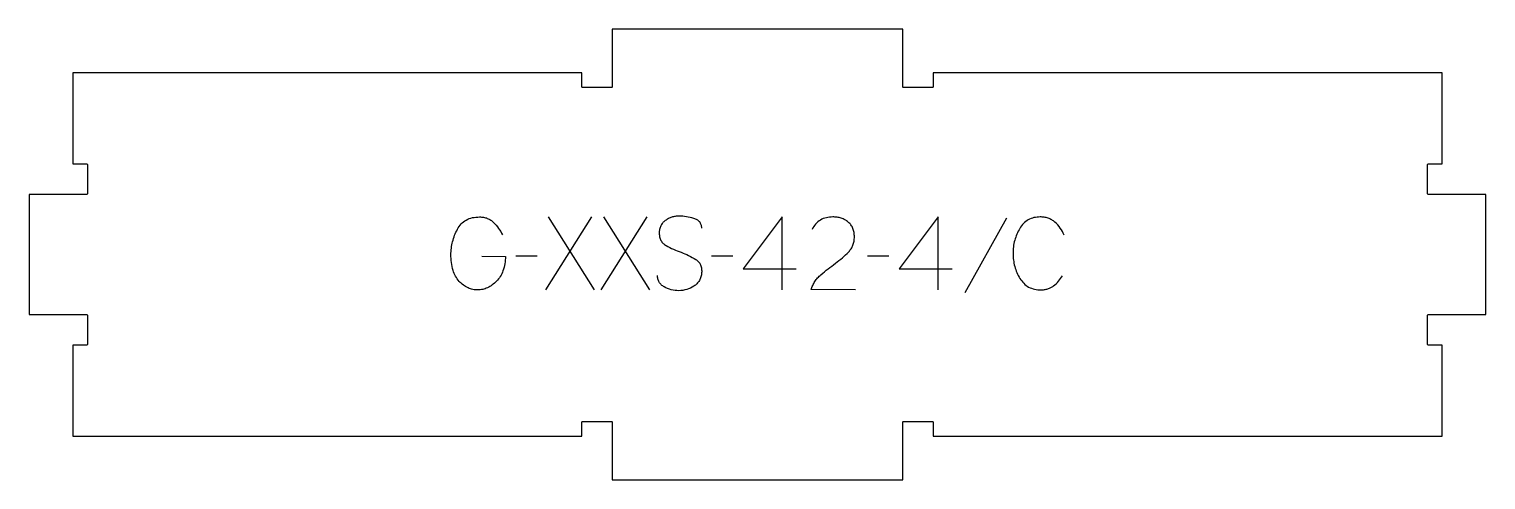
# Model space of a CAD drawing. Extents: x 0 to 600, y 0 to 186.
import ezdxf

# ---------------------------------------------------------------- set-up
doc = ezdxf.new("R2010")
doc.units = 0
doc.layers.add('1_ANYTOOL_1MMDEEP_LABELS_S', color=2, linetype='CONTINUOUS')
doc.layers.add('4_ANYTOOL_CUTTHROUGH_OUTSI', color=5, linetype='CONTINUOUS')

msp = doc.modelspace()

# ---------------------------------------------------------------- linework, layer by layer
at = {"layer": '1_ANYTOOL_1MMDEEP_LABELS_S'}
for p, q in [((231.457143, 108.200001), (212.557143, 78.200001)), ((232.7, 78.200001), (213.757143, 108.200001)), ((254.171429, 108.200001), (235.271429, 78.200001)), ((255.414286, 78.200001), (236.471429, 108.200001)), ((402.285714, 107.728572), (385.1, 76.957144)), ((209.128572, 92.085715), (200.342857, 92.000001)), ((289.614286, 92.085715), (280.828572, 92.000001)), ((353.814286, 92.085715), (345.028572, 92.000001)), ((293.9, 86.857144), (315.671429, 86.857144)), ((358.1, 86.857144), (379.871429, 86.857144))]:
    msp.add_line(p, q, dxfattribs=at)
for points in [[(186.242857, 92.000001), (196.014286, 91.957144, -0.031732), (195.746175, 88.949742, -0.048764), (195.001786, 86.032144, -0.050291), (193.892073, 83.721636, -0.060119), (192.307143, 81.714287, -0.036578), (190.575123, 80.22787, -0.050793), (188.616072, 79.067858, -0.051881), (186.663054, 78.400113, -0.053919), (184.614286, 78.157144, -0.055881), (182.579138, 78.364088, -0.055271), (180.639286, 79.014287, -0.05403), (178.71331, 80.17348, -0.038531), (177.028572, 81.671429, -0.067281), (175.480858, 83.782444, -0.049165), (174.457143, 86.203572, -0.047412), (173.784216, 89.407491, -0.028075), (173.6, 92.685715, -0.03109), (173.767527, 95.377295, -0.031496), (174.269643, 98.026787, -0.031425), (175.120516, 100.655031, -0.02824), (176.278572, 103.164287, -0.064555), (177.807375, 105.315811, -0.078906), (179.873214, 106.941072, -0.076878), (182.496816, 107.915622, -0.050594), (185.3, 108.200001, -0.039946), (186.959561, 108.067204, -0.052714), (188.5625, 107.632144, -0.053511), (189.945697, 106.916809, -0.05153), (191.15, 105.928572, -0.040443), (193.190224, 103.505431, -0.04035), (194.814286, 100.785715)], [(276.8, 103.614287, 0.071867), (276.606887, 104.950893, 0.100684), (275.980357, 106.132144, 0.047558), (275.505804, 106.608594, 0.038563), (274.955804, 106.997322, 0.037928), (274.258616, 107.34479, 0.026634), (273.521429, 107.600001, 0.028461), (270.498095, 108.285984, 0.041577), (267.414286, 108.542858, 0.036938), (265.911926, 108.431718, 0.041531), (264.446429, 108.087501, 0.041583), (263.069052, 107.510292, 0.038125), (261.8, 106.721429, 0.057611), (260.729848, 105.729525, 0.065808), (259.935714, 104.508929, 0.06469), (259.458218, 103.049375, 0.046778), (259.314286, 101.514287, 0.052235), (259.476642, 99.964444, 0.075448), (260.021429, 98.514287, 0.076671), (260.937521, 97.341234, 0.061023), (262.142857, 96.457144, 0.021951), (265.171711, 94.929798, 0.018213), (268.314286, 93.650001, -0.02405), (271.41577, 92.344539, -0.02981), (274.357143, 90.714287, -0.068439), (275.498445, 89.748356, -0.079282), (276.307143, 88.496429, -0.076308), (276.732143, 86.917747, -0.047772), (276.757143, 85.271429, -0.046243), (276.463908, 83.59047, -0.06359), (275.814286, 82.019644, -0.064671), (274.841462, 80.735455, -0.057073), (273.585714, 79.721429, -0.067522), (270.617406, 78.358519, -0.070793), (267.392857, 77.857144, -0.064027), (264.253842, 78.219659, -0.070447), (261.328572, 79.400001, -0.054374), (260.170154, 80.249634, -0.074742), (259.271429, 81.360715, -0.075199), (258.748421, 82.667094, -0.057737), (258.585714, 84.071429)], [(340.1, 78.242858), (321.8, 78.285715, -0.034491), (322.462778, 80.033047, -0.037732), (323.369643, 81.666072, -0.037744), (324.508937, 83.140708, -0.03482), (325.85, 84.435715, -0.00859), (328.809225, 86.834298, -0.008791), (331.85, 89.128572, 0.020588), (334.669289, 91.362015, 0.025206), (337.271429, 93.842858, 0.046908), (338.292024, 95.1441, 0.051091), (339.039286, 96.617858, 0.050722), (339.488019, 98.266033, 0.041139), (339.628572, 99.971429, 0.039396), (339.485927, 101.779015, 0.058519), (338.996429, 103.517858, 0.060358), (338.205871, 104.924974, 0.061397), (337.1, 106.100001, 0.048006), (335.744043, 107.02196, 0.045901), (334.239286, 107.675001, 0.045216), (332.499225, 108.07756, 0.034258), (330.714286, 108.200001, 0.055622), (328.079715, 107.906014, 0.079896), (325.635714, 106.925001, 0.080617), (323.666327, 105.259301, 0.060287), (322.228572, 103.100001)], [(425.9, 100.700001, 0.059291), (424.363839, 103.629418, 0.066881), (422.15, 106.078572, 0.04529), (420.833014, 107.00245, 0.046757), (419.369643, 107.669644, 0.04633), (417.729731, 108.073975, 0.037303), (416.042857, 108.200001, 0.054828), (413.537217, 107.924416, 0.073548), (411.194643, 107.026787, 0.073729), (409.225321, 105.498554, 0.056205), (407.707143, 103.507144, 0.033355), (406.485974, 101.117268, 0.034965), (405.601786, 98.583929, 0.034911), (405.071758, 95.915922, 0.031589), (404.9, 93.200001, 0.032085), (405.074503, 90.483372, 0.035383), (405.6125, 87.816072, 0.035431), (406.510989, 85.280915, 0.033598), (407.75, 82.892858, 0.058628), (409.312201, 80.891973, 0.073381), (411.333929, 79.373215, 0.072539), (413.779902, 78.472161, 0.05208), (416.385714, 78.200001, 0.033243), (417.827089, 78.295937, 0.042283), (419.235714, 78.607144, 0.042766), (420.478411, 79.114233, 0.044269), (421.614286, 79.828572, 0.055485), (423.626081, 81.743473, 0.045948), (425.214286, 84.028572)]]:
    msp.add_lwpolyline(points, format="xyb", dxfattribs=at)
for points in [[(309.885714, 78.200001), (309.928572, 108.242858), (293.9, 86.857144)], [(374.085714, 78.200001), (374.128572, 108.242858), (358.1, 86.857144)]]:
    msp.add_lwpolyline(points, dxfattribs=at)
at = {"layer": '4_ANYTOOL_CUTTHROUGH_OUTSI'}
msp.add_lwpolyline([(18, 18), (227.5, 18), (227.5, 23.75, -0.414214), (227.75, 24), (239.75, 24, -0.414214), (240, 23.75), (240, 0), (359.5, 0), (359.5, 23.75, -0.414214), (359.75, 24), (371.75, 24, -0.414214), (372, 23.75), (372, 18), (581.5, 18), (581.5, 55.5), (575.75, 55.5, -0.414214), (575.5, 55.75), (575.5, 67.75, -0.414214), (575.75, 68), (599.5, 68), (599.5, 117.5), (575.75, 117.5, -0.414214), (575.5, 117.75), (575.5, 129.75, -0.414214), (575.75, 130), (581.5, 130), (581.5, 167.5), (372, 167.5), (372, 161.75, -0.414214), (371.75, 161.5), (359.75, 161.5, -0.414214), (359.5, 161.75), (359.5, 185.5), (240, 185.5), (240, 161.75, -0.414214), (239.75, 161.5), (227.75, 161.5, -0.414214), (227.5, 161.75), (227.5, 167.5), (18, 167.5), (18, 130), (23.75, 130, -0.414214), (24, 129.75), (24, 117.75, -0.414214), (23.75, 117.5), (0, 117.5), (0, 68), (23.75, 68, -0.414214), (24, 67.75), (24, 55.75, -0.414214), (23.75, 55.5), (18, 55.5)], format="xyb", close=True, dxfattribs=at)

doc.saveas('drawing.dxf')
